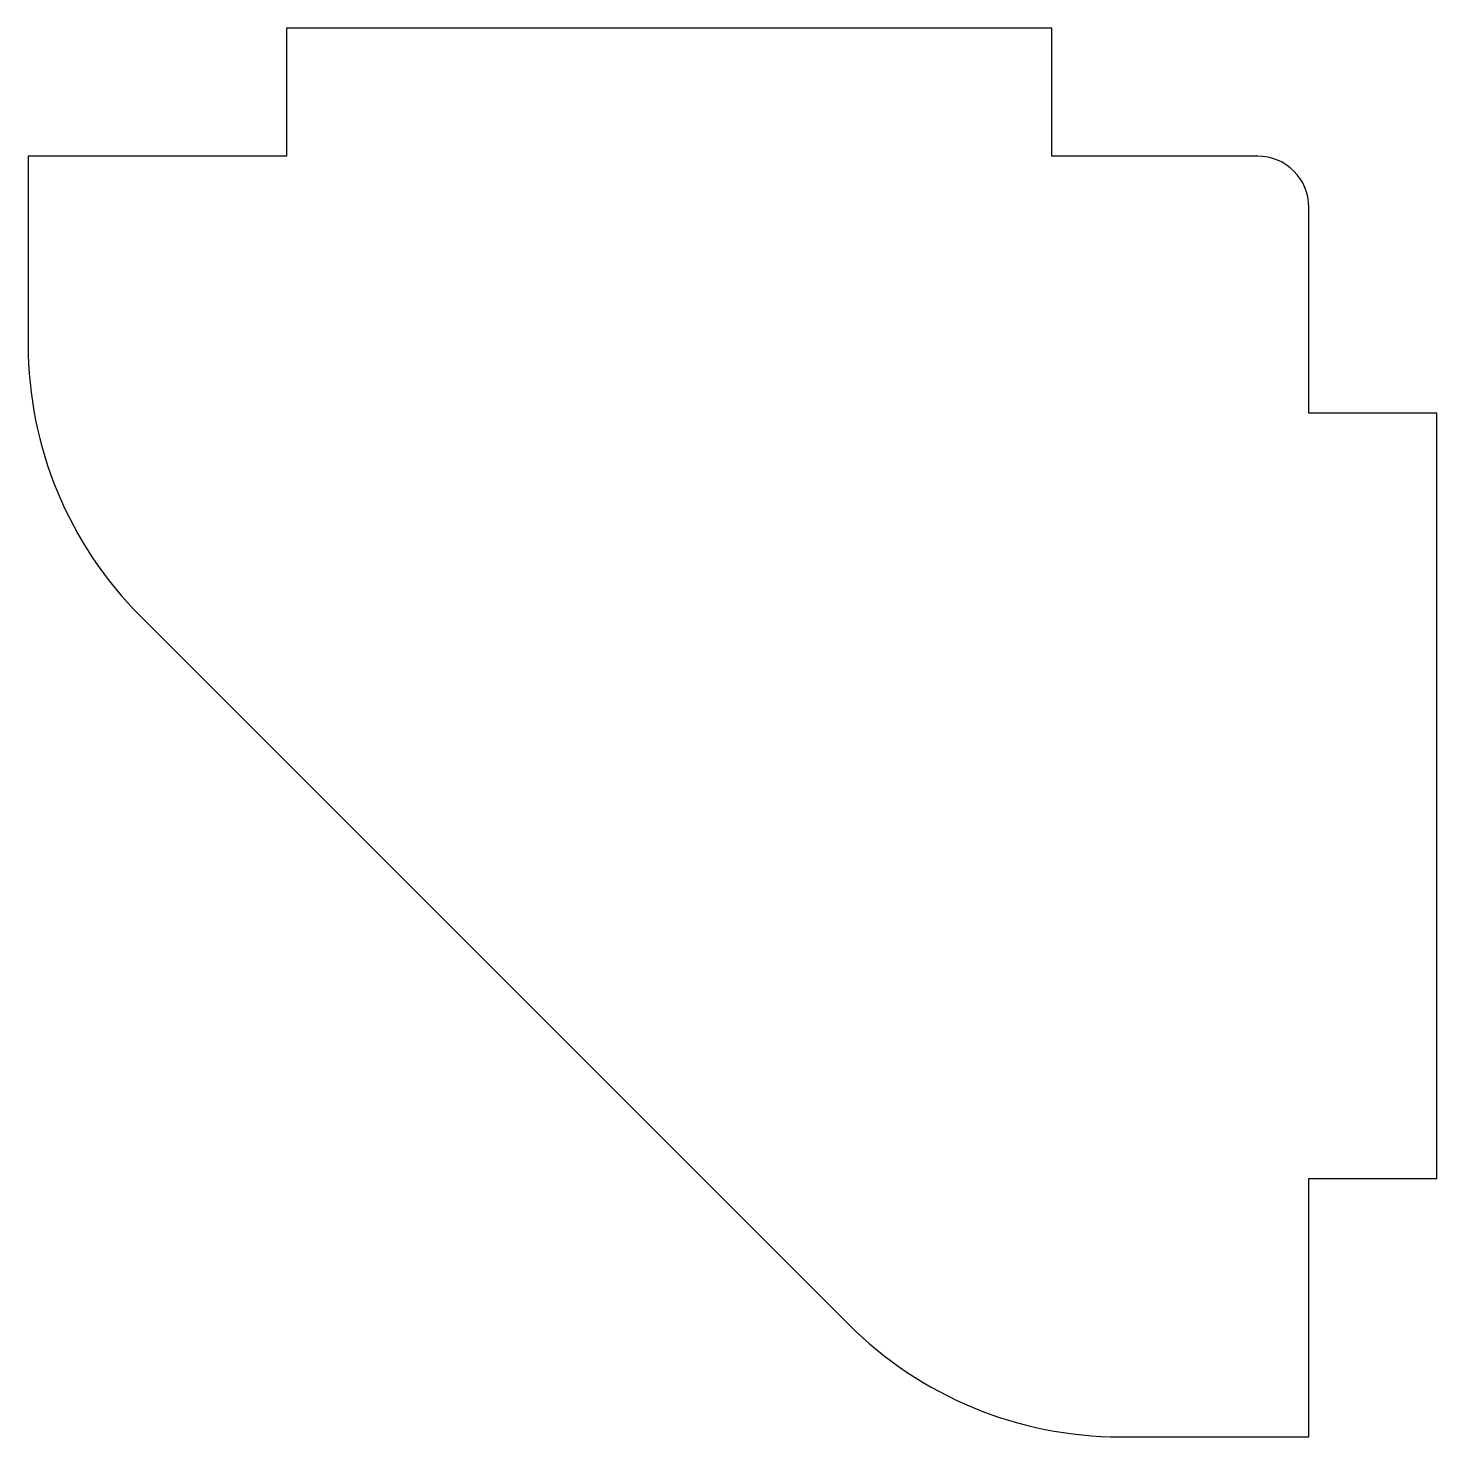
# Model space of a CAD drawing. Header units: millimetres. Extents: x 9.9 to 65, y -55.1 to 0.
import ezdxf

# ---------------------------------------------------------------- set-up
doc = ezdxf.new("R2010")
doc.units = ezdxf.units.MM

msp = doc.modelspace()

# ---------------------------------------------------------------- linework, layer by layer
at = {"color": 7, "linetype": 'Continuous', "lineweight": 25}
for p, q in [((49.95, 0), (20.05, 0)), ((20.05, 0), (20.05, -5)), ((49.95, -5), (49.95, 0)), ((20.05, -5), (9.95, -5)), ((9.95, -5), (9.95, -12.376)), ((58, -5), (49.95, -5)), ((60, -15.05), (60, -7)), ((65, -15.05), (60, -15.05)), ((65, -44.95), (65, -15.05)), ((14.343, -22.983), (42.017, -50.657)), ((60, -55.05), (60, -44.95)), ((60, -44.95), (65, -44.95)), ((52.624, -55.05), (60, -55.05))]:
    msp.add_line(p, q, dxfattribs=at)
for centre, radius, start, end in [((58, -7), 2, 0, 90), ((24.95, -12.376), 15, 180, 225), ((52.624, -40.05), 15, 225, 270)]:
    msp.add_arc(centre, radius, start, end, dxfattribs=at)

doc.saveas('drawing.dxf')
